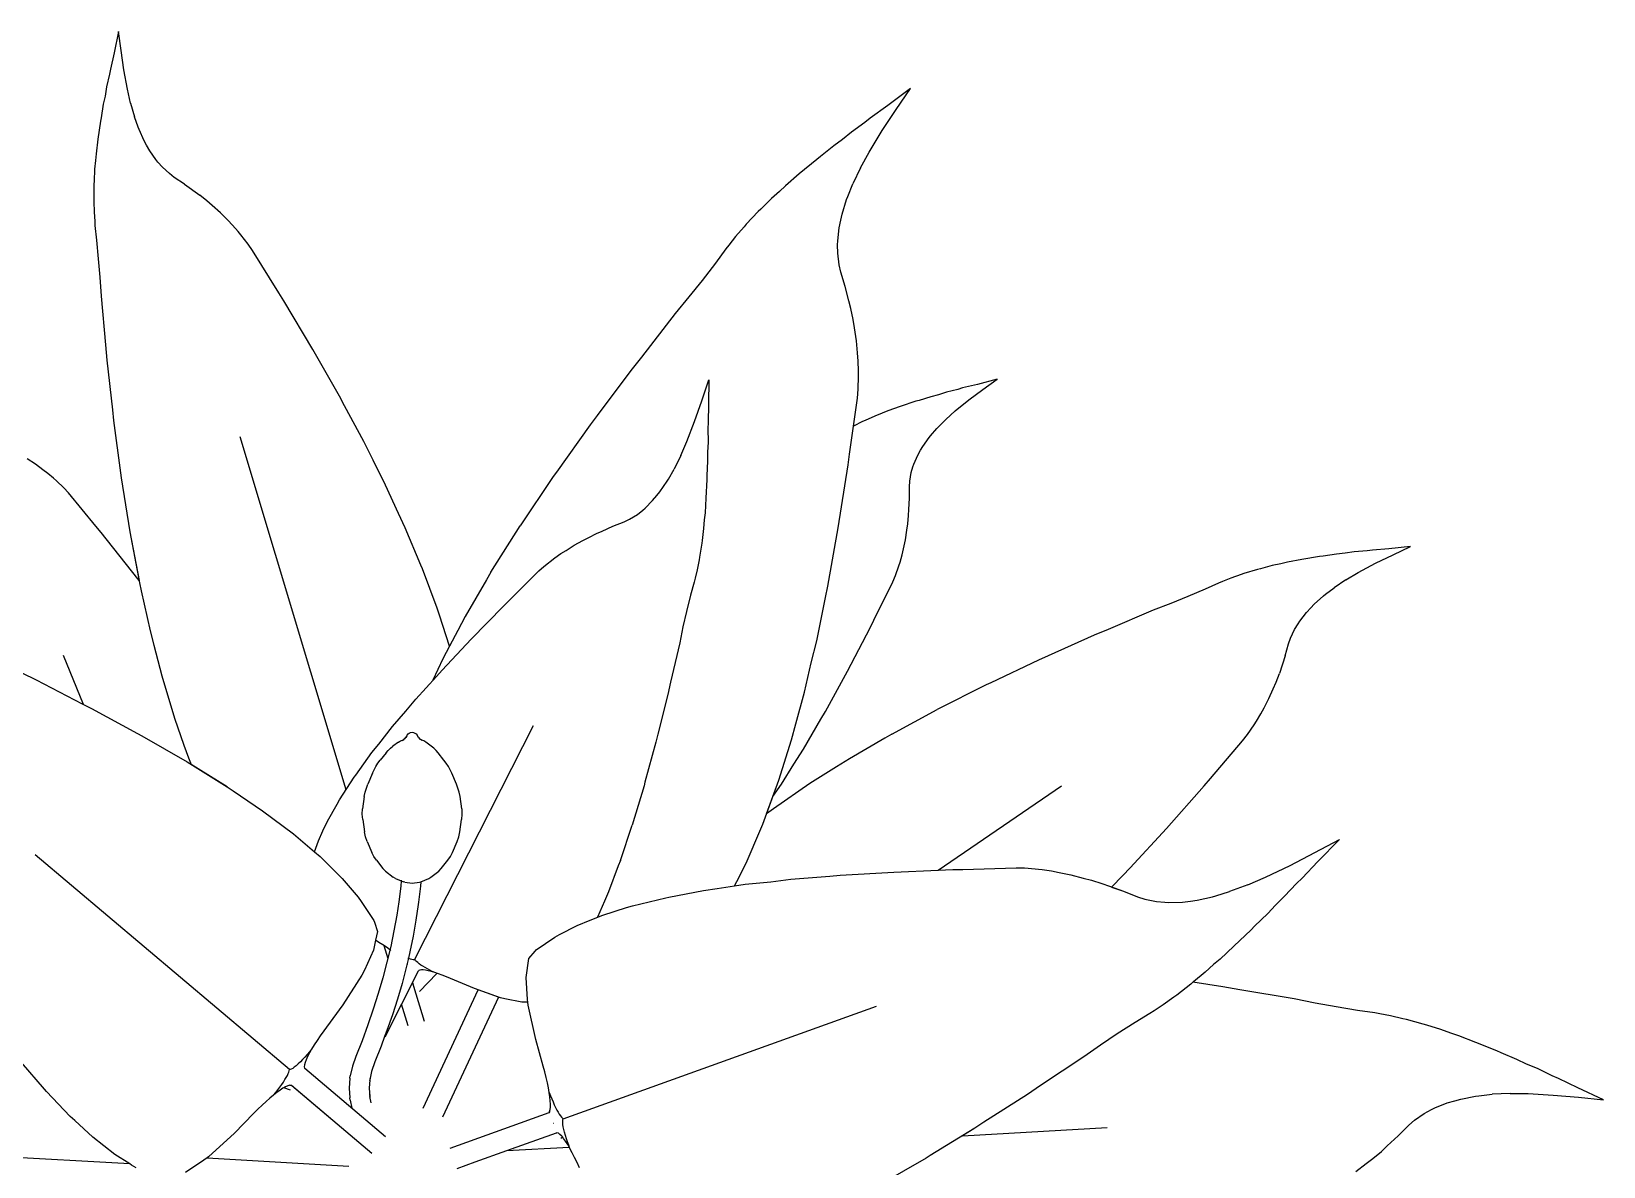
# Model space of a CAD drawing. Header units: metres. Extents: x 244.4 to 340.3, y -4.1 to 64.3.
# Drawn here: x 251.653 to 252.18, y 54.839 to 55.22 of the extents above; entities that cross this region are included whole.
import ezdxf

# ---------------------------------------------------------------- set-up
doc = ezdxf.new("R2010")
doc.units = ezdxf.units.M
doc.layers.add('Edges', color=7, linetype='Continuous')

msp = doc.modelspace()

# ---------------------------------------------------------------- linework, layer by layer
at = {"layer": 'Edges'}
for p, q in [((251.68188, 55.21962), (251.68034, 55.21248)), ((251.6827, 55.21319), (251.68188, 55.21962)), ((251.68034, 55.21248), (251.67909, 55.20702)), ((251.68363, 55.20669), (251.6827, 55.21319)), ((251.67909, 55.20702), (251.67879, 55.20524)), ((251.68481, 55.20021), (251.68363, 55.20669)), ((251.67783, 55.20103), (251.67733, 55.19796)), ((251.67879, 55.20524), (251.67783, 55.20103)), ((251.67733, 55.19796), (251.67672, 55.19518)), ((251.68587, 55.19558), (251.68481, 55.20021)), ((251.68587, 55.19558), (251.68721, 55.19095)), ((251.94753, 55.20047), (251.93993, 55.19477)), ((251.94277, 55.19345), (251.94753, 55.20047)), ((251.67601, 55.19069), (251.67576, 55.18947)), ((251.67672, 55.19518), (251.67601, 55.19069)), ((251.68844, 55.18753), (251.68721, 55.19095)), ((251.93408, 55.19055), (251.93229, 55.18908)), ((251.93993, 55.19477), (251.93408, 55.19055)), ((251.9381, 55.18636), (251.94277, 55.19345)), ((251.67576, 55.18947), (251.67491, 55.18347)), ((251.68874, 55.18671), (251.68844, 55.18753)), ((251.69044, 55.18295), (251.68874, 55.18671)), ((251.9278, 55.18586), (251.92472, 55.18336)), ((251.93229, 55.18908), (251.9278, 55.18586)), ((251.93372, 55.17917), (251.9381, 55.18636)), ((251.67491, 55.18347), (251.6743, 55.17861)), ((251.69124, 55.18149), (251.69044, 55.18295)), ((251.69232, 55.1796), (251.69124, 55.18149)), ((251.69437, 55.17661), (251.69232, 55.1796)), ((251.9218, 55.18125), (251.91734, 55.17762)), ((251.92472, 55.18336), (251.9218, 55.18125)), ((251.67414, 55.17636), (251.67383, 55.17343)), ((251.6743, 55.17861), (251.67414, 55.17636)), ((251.69505, 55.17579), (251.69437, 55.17661)), ((251.69656, 55.17407), (251.69505, 55.17579)), ((251.91608, 55.17669), (251.91026, 55.17182)), ((251.91734, 55.17762), (251.91608, 55.17669)), ((251.93082, 55.17391), (251.93372, 55.17917)), ((251.67365, 55.16937), (251.67357, 55.16838)), ((251.67383, 55.17343), (251.67365, 55.16937)), ((251.6989, 55.17191), (251.69656, 55.17407)), ((251.70055, 55.17066), (251.6989, 55.17191)), ((251.704, 55.16841), (251.70055, 55.17066)), ((251.91026, 55.17182), (251.90564, 55.16787)), ((251.93082, 55.17391), (251.92821, 55.16846)), ((251.67357, 55.16838), (251.6735, 55.16356)), ((251.704, 55.16841), (251.7091, 55.1647)), ((251.71151, 55.16278), (251.7091, 55.1647)), ((251.90362, 55.16594), (251.90091, 55.16353)), ((251.90564, 55.16787), (251.90362, 55.16594)), ((251.92613, 55.16323), (251.92652, 55.16424)), ((251.92652, 55.16424), (251.92821, 55.16846)), ((251.6735, 55.16356), (251.67354, 55.16256)), ((251.67354, 55.16256), (251.67361, 55.15896)), ((251.67361, 55.15896), (251.67385, 55.15596)), ((251.71329, 55.16121), (251.71151, 55.16278)), ((251.71602, 55.15879), (251.71329, 55.16121)), ((251.71847, 55.15632), (251.71602, 55.15879)), ((251.8965, 55.15919), (251.89248, 55.15495)), ((251.89738, 55.16002), (251.8965, 55.15919)), ((251.90091, 55.16353), (251.89738, 55.16002)), ((251.92462, 55.15836), (251.92613, 55.16323)), ((251.67385, 55.15596), (251.67394, 55.15452)), ((251.67394, 55.15452), (251.67448, 55.14957)), ((251.7201, 55.15465), (251.71847, 55.15632)), ((251.72196, 55.15255), (251.7201, 55.15465)), ((251.8917, 55.15403), (251.88885, 55.1508)), ((251.89248, 55.15495), (251.8917, 55.15403)), ((251.92313, 55.14933), (251.92363, 55.15374)), ((251.92363, 55.15374), (251.92417, 55.15635)), ((251.92417, 55.15635), (251.92462, 55.15836)), ((251.67448, 55.14957), (251.67506, 55.1433)), ((251.7229, 55.15137), (251.72196, 55.15255)), ((251.72529, 55.14831), (251.7229, 55.15137)), ((251.72678, 55.14612), (251.72529, 55.14831)), ((251.88664, 55.14796), (251.88557, 55.14664)), ((251.88885, 55.1508), (251.88664, 55.14796)), ((251.9231, 55.14803), (251.92313, 55.14933)), ((251.92314, 55.14524), (251.9231, 55.14803)), ((251.67506, 55.1433), (251.67555, 55.13716)), ((251.73557, 55.13195), (251.72678, 55.14612)), ((251.88557, 55.14664), (251.88208, 55.14191)), ((251.9236, 55.14137), (251.92314, 55.14524)), ((251.88208, 55.14191), (251.87763, 55.13609)), ((251.92417, 55.13889), (251.9236, 55.14137)), ((251.92564, 55.13406), (251.92417, 55.13889)), ((251.67555, 55.13716), (251.67597, 55.13077)), ((251.87763, 55.13609), (251.87323, 55.13056)), ((251.92685, 55.12921), (251.92564, 55.13406)), ((251.67597, 55.13077), (251.6775, 55.11453)), ((251.73732, 55.12921), (251.73557, 55.13195)), ((251.74707, 55.11287), (251.73732, 55.12921)), ((251.87323, 55.13056), (251.86861, 55.12496)), ((251.92752, 55.12662), (251.92685, 55.12921)), ((251.86861, 55.12496), (251.85731, 55.11035)), ((251.92828, 55.12298), (251.92752, 55.12662)), ((251.92872, 55.12017), (251.92828, 55.12298)), ((251.92941, 55.11586), (251.92872, 55.12017)), ((251.6775, 55.11453), (251.67792, 55.10936)), ((251.75598, 55.09722), (251.74707, 55.11287)), ((251.9298, 55.11177), (251.92941, 55.11586)), ((251.93004, 55.10905), (251.9298, 55.11177)), ((251.67792, 55.10936), (251.67981, 55.09263)), ((251.85369, 55.10582), (251.84246, 55.09074)), ((251.85731, 55.11035), (251.85369, 55.10582)), ((251.93016, 55.10578), (251.93004, 55.10905)), ((251.93014, 55.10402), (251.93016, 55.10578)), ((251.87754, 55.0957), (251.87992, 55.10274)), ((251.87992, 55.10274), (251.87974, 55.09458)), ((251.93004, 55.09957), (251.93014, 55.10402)), ((251.97008, 55.10123), (251.96506, 55.10001)), ((251.97662, 55.10294), (251.97008, 55.10123)), ((251.97186, 55.09952), (251.97662, 55.10294)), ((251.75764, 55.09406), (251.75598, 55.09722)), ((251.87511, 55.08875), (251.87754, 55.0957)), ((251.92843, 55.08724), (251.92975, 55.09657)), ((251.92975, 55.09657), (251.93004, 55.09957)), ((251.94933, 55.09553), (251.94412, 55.09377)), ((251.95043, 55.09582), (251.94933, 55.09553)), ((251.95438, 55.09708), (251.95043, 55.09582)), ((251.95691, 55.09772), (251.95438, 55.09708)), ((251.95962, 55.09857), (251.95691, 55.09772)), ((251.96348, 55.09951), (251.95962, 55.09857)), ((251.96254, 55.0923), (251.96712, 55.09601)), ((251.96506, 55.10001), (251.96348, 55.09951)), ((251.96712, 55.09601), (251.97186, 55.09952)), ((251.67981, 55.09263), (251.68018, 55.08908)), ((251.7641, 55.08206), (251.75764, 55.09406)), ((251.84246, 55.09074), (251.84006, 55.08762)), ((251.87974, 55.09458), (251.87973, 55.08845)), ((251.93561, 55.09058), (251.93231, 55.08908)), ((251.93808, 55.09152), (251.93561, 55.09058)), ((251.93995, 55.0923), (251.93808, 55.09152)), ((251.94412, 55.09377), (251.93995, 55.0923)), ((251.95939, 55.08948), (251.96254, 55.0923)), ((251.68018, 55.08908), (251.68254, 55.07153)), ((251.84006, 55.08762), (251.82877, 55.07176)), ((251.87251, 55.08201), (251.87511, 55.08875)), ((251.87973, 55.08845), (251.87961, 55.08647)), ((251.87961, 55.08647), (251.87964, 55.08182)), ((251.92709, 55.07781), (251.92843, 55.08724)), ((251.93149, 55.08875), (251.92843, 55.08724)), ((251.93231, 55.08908), (251.93149, 55.08875)), ((251.9543, 55.08398), (251.95639, 55.08644)), ((251.95939, 55.08948), (251.95639, 55.08644)), ((251.75818, 54.96523), (251.72268, 55.08357)), ((251.76722, 55.07574), (251.7641, 55.08206)), ((251.87049, 55.07733), (251.87251, 55.08201)), ((251.87964, 55.08182), (251.87947, 55.07847)), ((251.95095, 55.07914), (251.9517, 55.08041)), ((251.9517, 55.08041), (251.95381, 55.08339)), ((251.95381, 55.08339), (251.9543, 55.08398)), ((251.65394, 55.07442), (251.65115, 55.07619)), ((251.65644, 55.07259), (251.65394, 55.07442)), ((251.77144, 55.06738), (251.76722, 55.07574)), ((251.87049, 55.07733), (251.86823, 55.07278)), ((251.8795, 55.07547), (251.87927, 55.07066)), ((251.87947, 55.07847), (251.8795, 55.07547)), ((251.92333, 55.0531), (251.92665, 55.07418)), ((251.92665, 55.07418), (251.92709, 55.07781)), ((251.9484, 55.07359), (251.9487, 55.0745)), ((251.9487, 55.0745), (251.95001, 55.07745)), ((251.95001, 55.07745), (251.95095, 55.07914)), ((251.65811, 55.07134), (251.65644, 55.07259)), ((251.66002, 55.06975), (251.65811, 55.07134)), ((251.661, 55.06885), (251.66002, 55.06975)), ((251.66346, 55.06651), (251.661, 55.06885)), ((251.68254, 55.07153), (251.68275, 55.06987)), ((251.68275, 55.06987), (251.68565, 55.05171)), ((251.8277, 55.0703), (251.81659, 55.05381)), ((251.82877, 55.07176), (251.8277, 55.0703)), ((251.86588, 55.0687), (251.86633, 55.06947)), ((251.86633, 55.06947), (251.86823, 55.07278)), ((251.87928, 55.06936), (251.87893, 55.06308)), ((251.87927, 55.07066), (251.87928, 55.06936)), ((251.94733, 55.06877), (251.94783, 55.07162)), ((251.94783, 55.07162), (251.9484, 55.07359)), ((251.66501, 55.0648), (251.66346, 55.06651)), ((251.67419, 55.05367), (251.66501, 55.0648)), ((251.77578, 55.0579), (251.77144, 55.06738)), ((251.86105, 55.06223), (251.86245, 55.06389)), ((251.86245, 55.06389), (251.86351, 55.06522)), ((251.86351, 55.06522), (251.86588, 55.0687)), ((251.9472, 55.06686), (251.94733, 55.06877)), ((251.94721, 55.06304), (251.9472, 55.06686)), ((251.85593, 55.05761), (251.8577, 55.05898)), ((251.8577, 55.05898), (251.85851, 55.05966)), ((251.85851, 55.05966), (251.86105, 55.06223)), ((251.87893, 55.06308), (251.87863, 55.0581)), ((251.94694, 55.05725), (251.94703, 55.05928)), ((251.94703, 55.05928), (251.94721, 55.06304)), ((251.67602, 55.05153), (251.67419, 55.05367)), ((251.77801, 55.05314), (251.77578, 55.0579)), ((251.78328, 55.04056), (251.77801, 55.05314)), ((251.80675, 55.0382), (251.81659, 55.05381)), ((251.84414, 55.05201), (251.84774, 55.05363)), ((251.84774, 55.05363), (251.85146, 55.05508)), ((251.85146, 55.05508), (251.85329, 55.05596)), ((251.85329, 55.05596), (251.85593, 55.05761)), ((251.87837, 55.05582), (251.87815, 55.05288)), ((251.87863, 55.0581), (251.87837, 55.05582)), ((251.91985, 55.03352), (251.92333, 55.0531)), ((251.94637, 55.05232), (251.94668, 55.05445)), ((251.94668, 55.05445), (251.94694, 55.05725)), ((251.68621, 55.0387), (251.67602, 55.05153)), ((251.68565, 55.05171), (251.68886, 55.03465)), ((251.68565, 55.05171), (251.68872, 55.0354)), ((251.83468, 55.04722), (251.83765, 55.04882)), ((251.83765, 55.04882), (251.8396, 55.04989)), ((251.8396, 55.04989), (251.84222, 55.05118)), ((251.84222, 55.05118), (251.84414, 55.05201)), ((251.87753, 55.04791), (251.87681, 55.04327)), ((251.87762, 55.04887), (251.87753, 55.04791)), ((251.87815, 55.05288), (251.87762, 55.04887)), ((251.94524, 55.04601), (251.94589, 55.04905)), ((251.94589, 55.04905), (251.94637, 55.05232)), ((251.82452, 55.04016), (251.82818, 55.04302)), ((251.82818, 55.04302), (251.83022, 55.04444)), ((251.83022, 55.04444), (251.83199, 55.04554)), ((251.83199, 55.04554), (251.83468, 55.04722)), ((251.87681, 55.04327), (251.87661, 55.04232)), ((251.94411, 55.04159), (251.94479, 55.04399)), ((251.94479, 55.04399), (251.94524, 55.04601)), ((252.07882, 55.04245), (252.074, 55.04156)), ((252.08478, 55.04346), (252.07882, 55.04245)), ((252.08603, 55.0436), (252.08478, 55.04346)), ((252.09052, 55.04429), (252.08603, 55.0436)), ((252.09336, 55.04455), (252.09052, 55.04429)), ((252.09643, 55.045), (252.09336, 55.04455)), ((252.10073, 55.04537), (252.09643, 55.045)), ((252.10252, 55.04563), (252.10073, 55.04537)), ((252.1081, 55.0461), (252.10252, 55.04563)), ((252.10359, 55.0412), (252.10949, 55.04406)), ((252.11537, 55.0468), (252.1081, 55.0461)), ((252.10949, 55.04406), (252.11537, 55.0468)), ((251.68872, 55.0354), (251.68621, 55.0387)), ((251.7838, 55.03934), (251.78328, 55.04056)), ((251.78878, 55.0261), (251.7838, 55.03934)), ((251.80675, 55.0382), (251.80532, 55.0357)), ((251.81293, 55.02869), (251.82286, 55.03865)), ((251.82286, 55.03865), (251.82452, 55.04016)), ((251.87599, 55.03896), (251.87529, 55.0362)), ((251.87661, 55.04232), (251.87599, 55.03896)), ((251.94256, 55.03712), (251.94369, 55.04033)), ((251.94369, 55.04033), (251.94411, 55.04159)), ((252.05848, 55.0374), (252.05507, 55.03623)), ((252.05942, 55.03774), (252.05848, 55.0374)), ((252.06403, 55.03913), (252.05942, 55.03774)), ((252.065, 55.03937), (252.06403, 55.03913)), ((252.06892, 55.04042), (252.065, 55.03937)), ((252.07181, 55.04102), (252.06892, 55.04042)), ((252.074, 55.04156), (252.07181, 55.04102)), ((252.09368, 55.03569), (252.09777, 55.03811)), ((252.09777, 55.03811), (252.10359, 55.0412)), ((251.68886, 55.03465), (251.68945, 55.032)), ((251.68945, 55.032), (251.69242, 55.01856)), ((251.80532, 55.0357), (251.79812, 55.02332)), ((251.875, 55.0349), (251.87379, 55.03049)), ((251.87529, 55.0362), (251.875, 55.0349)), ((251.91901, 55.02968), (251.91985, 55.03352)), ((251.93522, 55.02209), (251.94163, 55.03502)), ((251.94163, 55.03502), (251.94256, 55.03712)), ((252.04639, 55.03256), (252.04059, 55.03009)), ((252.05094, 55.03457), (252.04639, 55.03256)), ((252.05229, 55.03509), (252.05094, 55.03457)), ((252.05507, 55.03623), (252.05229, 55.03509)), ((252.0868, 55.03079), (252.08968, 55.03301)), ((252.09368, 55.03569), (252.08968, 55.03301)), ((251.80014, 55.01571), (251.811, 55.02685)), ((251.811, 55.02685), (251.81293, 55.02869)), ((251.87379, 55.03049), (251.87241, 55.02503)), ((251.91609, 55.01516), (251.91901, 55.02968)), ((252.03489, 55.02776), (252.02894, 55.02542)), ((252.04059, 55.03009), (252.03489, 55.02776)), ((252.08189, 55.02629), (252.08304, 55.0275)), ((252.08304, 55.0275), (252.08611, 55.03026)), ((252.08611, 55.03026), (252.0868, 55.03079)), ((251.78955, 55.02374), (251.78878, 55.0261)), ((251.79293, 55.01344), (251.78955, 55.02374)), ((251.79812, 55.02332), (251.79569, 55.01868)), ((251.87241, 55.02503), (251.87123, 55.01983)), ((251.93402, 55.01955), (251.93522, 55.02209)), ((252.02894, 55.02542), (252.01393, 55.01903)), ((252.07762, 55.02093), (252.07819, 55.02182)), ((252.07819, 55.02182), (252.08042, 55.02469)), ((252.08042, 55.02469), (252.08189, 55.02629)), ((251.69242, 55.01856), (251.69369, 55.01368)), ((251.79569, 55.01868), (251.79293, 55.01344)), ((251.87123, 55.01983), (251.87016, 55.01456)), ((251.92646, 55.005), (251.93402, 55.01955)), ((252.00913, 55.01705), (251.99377, 55.01016)), ((252.01393, 55.01903), (252.00913, 55.01705)), ((252.07441, 55.01413), (252.07509, 55.01608)), ((252.07509, 55.01608), (252.07645, 55.01897)), ((252.07645, 55.01897), (252.07762, 55.02093)), ((251.69369, 55.01368), (251.69635, 55.00342)), ((251.79038, 55.00539), (251.80014, 55.01571)), ((251.79293, 55.01344), (251.79067, 55.00913)), ((251.87016, 55.01456), (251.867, 55.00126)), ((251.91427, 55.00775), (251.91609, 55.01516)), ((252.07331, 55.01015), (252.07441, 55.01413)), ((251.67006, 54.99384), (251.66342, 55.01025)), ((251.79067, 55.00913), (251.78733, 55.00194)), ((251.91203, 54.99801), (251.91427, 55.00775)), ((251.99049, 55.00873), (251.97449, 55.00114)), ((251.99377, 55.01016), (251.99049, 55.00873)), ((252.07331, 55.01015), (252.07133, 55.00417)), ((251.64936, 55.00439), (251.6542, 55.00209)), ((251.6542, 55.00209), (251.66959, 54.99407)), ((251.69635, 55.00342), (251.70064, 54.9892)), ((251.78159, 54.99563), (251.78855, 55.00327)), ((251.78855, 55.00327), (251.79038, 55.00539)), ((251.867, 55.00126), (251.86612, 54.99713)), ((251.91906, 54.99149), (251.92646, 55.005)), ((251.97298, 55.00044), (251.95656, 54.99216)), ((251.97449, 55.00114), (251.97298, 55.00044)), ((252.06928, 54.99912), (252.07023, 55.00129)), ((252.07023, 55.00129), (252.07133, 55.00417)), ((251.77821, 54.99154), (251.78159, 54.99563)), ((251.86612, 54.99713), (251.86276, 54.98389)), ((251.90906, 54.98733), (251.91203, 54.99801)), ((252.0662, 54.9927), (252.0678, 54.99578)), ((252.0678, 54.99578), (252.06928, 54.99912)), ((251.66959, 54.99407), (251.67006, 54.99384)), ((251.67006, 54.99384), (251.67278, 54.99249)), ((251.67278, 54.99249), (251.68822, 54.98406)), ((251.77376, 54.98641), (251.77821, 54.99154)), ((251.91749, 54.98888), (251.91906, 54.99149)), ((251.94128, 54.98392), (251.95656, 54.99216)), ((252.06366, 54.98823), (252.0651, 54.99064)), ((252.0651, 54.99064), (252.0662, 54.9927)), ((251.70064, 54.9892), (251.70378, 54.98022)), ((251.76915, 54.98049), (251.77376, 54.98641)), ((251.77939, 54.98424), (251.77985, 54.98443)), ((251.77985, 54.98443), (251.78034, 54.98449)), ((251.78034, 54.98449), (251.78084, 54.98443)), ((251.78084, 54.98443), (251.7813, 54.98424)), ((251.78131, 54.90833), (251.8211, 54.98676)), ((251.90765, 54.98202), (251.90906, 54.98733)), ((251.91167, 54.97887), (251.91749, 54.98888)), ((252.06064, 54.98376), (252.06283, 54.98697)), ((252.06283, 54.98697), (252.06366, 54.98823)), ((251.68822, 54.98406), (251.68964, 54.98332)), ((251.68964, 54.98332), (251.70483, 54.97455)), ((251.70378, 54.98022), (251.70531, 54.9759)), ((251.76687, 54.97769), (251.76915, 54.98049)), ((251.77232, 54.97844), (251.77307, 54.97916)), ((251.77307, 54.97916), (251.7739, 54.97981)), ((251.77579, 54.98122), (251.7739, 54.97981)), ((251.77579, 54.98122), (251.77641, 54.98161)), ((251.77641, 54.98161), (251.77709, 54.98191)), ((251.77703, 54.98169), (251.77754, 54.98212)), ((251.77709, 54.98191), (251.77754, 54.98212)), ((251.77754, 54.98212), (251.77756, 54.98213)), ((251.77756, 54.98213), (251.7776, 54.98217)), ((251.7776, 54.98217), (251.77812, 54.98271)), ((251.77773, 54.98222), (251.7776, 54.98217)), ((251.77773, 54.98222), (251.77762, 54.98208)), ((251.77777, 54.98227), (251.77773, 54.98222)), ((251.77812, 54.98271), (251.77777, 54.98227)), ((251.778, 54.98242), (251.77777, 54.98227)), ((251.77812, 54.98271), (251.77819, 54.9828)), ((251.77819, 54.9828), (251.77869, 54.98356)), ((251.77858, 54.9833), (251.77819, 54.9828)), ((251.77869, 54.98356), (251.779, 54.98395)), ((251.779, 54.98395), (251.77939, 54.98424)), ((251.7813, 54.98424), (251.78169, 54.98395)), ((251.78169, 54.98395), (251.782, 54.98356)), ((251.7825, 54.9828), (251.782, 54.98356)), ((251.78257, 54.98271), (251.7825, 54.9828)), ((251.78309, 54.98217), (251.78257, 54.98271)), ((251.78292, 54.98227), (251.78257, 54.98271)), ((251.78292, 54.98227), (251.78269, 54.98242)), ((251.78296, 54.98222), (251.78292, 54.98227)), ((251.78307, 54.98208), (251.78296, 54.98222)), ((251.78309, 54.98217), (251.78296, 54.98222)), ((251.78313, 54.98213), (251.78309, 54.98217)), ((251.78315, 54.98212), (251.78313, 54.98213)), ((251.7836, 54.98191), (251.78315, 54.98212)), ((251.78366, 54.98169), (251.78315, 54.98212)), ((251.78428, 54.98161), (251.7836, 54.98191)), ((251.7849, 54.98122), (251.78428, 54.98161)), ((251.78679, 54.97981), (251.7849, 54.98122)), ((251.78761, 54.97916), (251.78679, 54.97981)), ((251.78837, 54.97844), (251.78761, 54.97916)), ((251.86213, 54.98116), (251.85847, 54.9678)), ((251.86276, 54.98389), (251.86213, 54.98116)), ((251.90335, 54.96848), (251.90765, 54.98202)), ((251.93893, 54.98254), (251.92704, 54.97563)), ((251.94128, 54.98392), (251.93893, 54.98254)), ((252.04818, 54.969), (252.059, 54.98168)), ((252.059, 54.98168), (252.06064, 54.98376)), ((251.70483, 54.97455), (251.71829, 54.96621)), ((251.70531, 54.9759), (251.70619, 54.9737)), ((251.76143, 54.97013), (251.76687, 54.97769)), ((251.76819, 54.97305), (251.76889, 54.97413)), ((251.76889, 54.97413), (251.76966, 54.97516)), ((251.77162, 54.97765), (251.76966, 54.97516)), ((251.77162, 54.97765), (251.77232, 54.97844)), ((251.78907, 54.97765), (251.78837, 54.97844)), ((251.79103, 54.97516), (251.78907, 54.97765)), ((251.7918, 54.97413), (251.79103, 54.97516)), ((251.7925, 54.97305), (251.7918, 54.97413)), ((251.90427, 54.96712), (251.90845, 54.97384)), ((251.90845, 54.97384), (251.91167, 54.97887)), ((251.92704, 54.97563), (251.92278, 54.97293)), ((251.71829, 54.96621), (251.70619, 54.9737)), ((251.75597, 54.96182), (251.76092, 54.96944)), ((251.76092, 54.96944), (251.76143, 54.97013)), ((251.76704, 54.97074), (251.76551, 54.96713)), ((251.76704, 54.97074), (251.76758, 54.97192)), ((251.76758, 54.97192), (251.76819, 54.97305)), ((251.79311, 54.97192), (251.7925, 54.97305)), ((251.79365, 54.97074), (251.79311, 54.97192)), ((251.79518, 54.96713), (251.79365, 54.97074)), ((251.92278, 54.97293), (251.91381, 54.96729)), ((252.0461, 54.96649), (252.04818, 54.969)), ((251.71829, 54.96621), (251.72033, 54.96481)), ((251.72033, 54.96481), (251.73019, 54.95816)), ((251.76426, 54.96301), (251.76458, 54.96441)), ((251.76458, 54.96441), (251.765, 54.96578)), ((251.765, 54.96578), (251.76551, 54.96713)), ((251.79569, 54.96578), (251.79518, 54.96713)), ((251.79611, 54.96441), (251.79569, 54.96578)), ((251.79643, 54.96301), (251.79611, 54.96441)), ((251.85816, 54.96658), (251.85419, 54.95335)), ((251.85847, 54.9678), (251.85816, 54.96658)), ((251.89799, 54.95365), (251.90295, 54.96718)), ((251.9014, 54.96296), (251.90295, 54.96718)), ((251.9014, 54.96296), (251.90427, 54.96712)), ((251.91381, 54.96729), (251.90157, 54.95887)), ((251.90295, 54.96718), (251.90335, 54.96848)), ((251.9568, 54.93824), (251.99817, 54.96657)), ((252.03349, 54.95223), (252.0461, 54.96649)), ((251.73019, 54.95816), (251.73366, 54.95554)), ((251.75198, 54.95473), (251.75519, 54.96043)), ((251.75519, 54.96043), (251.75597, 54.96182)), ((251.76361, 54.95704), (251.76369, 54.9588)), ((251.76426, 54.96301), (251.76369, 54.9588)), ((251.797, 54.9588), (251.79643, 54.96301)), ((251.797, 54.9588), (251.79708, 54.95704)), ((251.89927, 54.95714), (251.9014, 54.96296)), ((251.90157, 54.95887), (251.89927, 54.95714)), ((251.73366, 54.95554), (251.74058, 54.95038)), ((251.75044, 54.95141), (251.75198, 54.95473)), ((251.76376, 54.95528), (251.76361, 54.95704)), ((251.76376, 54.95528), (251.76432, 54.9511)), ((251.79637, 54.9511), (251.79693, 54.95528)), ((251.79708, 54.95704), (251.79693, 54.95528)), ((251.85024, 54.94152), (251.85419, 54.95335)), ((251.89699, 54.95132), (251.89799, 54.95365)), ((251.74058, 54.95038), (251.74761, 54.94439)), ((251.74761, 54.94439), (251.7489, 54.94805)), ((251.7489, 54.94805), (251.75044, 54.95141)), ((251.76467, 54.94943), (251.76432, 54.9511)), ((251.76523, 54.94783), (251.76467, 54.94943)), ((251.76523, 54.94783), (251.76679, 54.94415)), ((251.79389, 54.94415), (251.79546, 54.94783)), ((251.79546, 54.94783), (251.79602, 54.94943)), ((251.79602, 54.94943), (251.79637, 54.9511)), ((251.89273, 54.94133), (251.89699, 54.95132)), ((252.02129, 54.93899), (252.03349, 54.95223)), ((252.0832, 54.94413), (252.09155, 54.94857)), ((252.09155, 54.94857), (252.08426, 54.94119)), ((251.73918, 54.87132), (251.65387, 54.94341)), ((251.74761, 54.94439), (251.74947, 54.94281)), ((251.74947, 54.94281), (251.75464, 54.93773)), ((251.76748, 54.94279), (251.76679, 54.94415)), ((251.76836, 54.94155), (251.76748, 54.94279)), ((251.79233, 54.94155), (251.79321, 54.94279)), ((251.79321, 54.94279), (251.79389, 54.94415)), ((252.07491, 54.93983), (252.0832, 54.94413)), ((251.75464, 54.93773), (251.75691, 54.93545)), ((251.76836, 54.94155), (251.77056, 54.93875)), ((251.77142, 54.93787), (251.77056, 54.93875)), ((251.77142, 54.93787), (251.77404, 54.93592)), ((251.78665, 54.93592), (251.78926, 54.93787)), ((251.78926, 54.93787), (251.79013, 54.93875)), ((251.79013, 54.93875), (251.79233, 54.94155)), ((251.84953, 54.93971), (251.84623, 54.93095)), ((251.85024, 54.94152), (251.84953, 54.93971)), ((251.89002, 54.9359), (251.89273, 54.94133)), ((251.92399, 54.93657), (251.942, 54.93761)), ((251.942, 54.93761), (251.9568, 54.93824)), ((251.9568, 54.93824), (251.96174, 54.93845)), ((251.96174, 54.93845), (251.96513, 54.93847)), ((251.96513, 54.93847), (251.98298, 54.93903)), ((251.98298, 54.93903), (251.98583, 54.93898)), ((251.98583, 54.93898), (251.99171, 54.93843)), ((251.99171, 54.93843), (251.99483, 54.93797)), ((251.99483, 54.93797), (251.99742, 54.93744)), ((251.99742, 54.93744), (252.00137, 54.93666)), ((252.01879, 54.93645), (252.02129, 54.93899)), ((252.06663, 54.93586), (252.07491, 54.93983)), ((252.08426, 54.94119), (252.07892, 54.93553)), ((251.75691, 54.93545), (251.7622, 54.92919)), ((251.77476, 54.93542), (251.77404, 54.93592)), ((251.77476, 54.93542), (251.77667, 54.93465)), ((251.77651, 54.93292), (251.77586, 54.92763)), ((251.77667, 54.93465), (251.77651, 54.93292)), ((251.77669, 54.93485), (251.77667, 54.93465)), ((251.77667, 54.93465), (251.77745, 54.93433)), ((251.77788, 54.93419), (251.77745, 54.93433)), ((251.77788, 54.93419), (251.78034, 54.93387)), ((251.78034, 54.93387), (251.78281, 54.93419)), ((251.78318, 54.93286), (251.78253, 54.92756)), ((251.78281, 54.93419), (251.78324, 54.93433)), ((251.78332, 54.93436), (251.78318, 54.93286)), ((251.78324, 54.93433), (251.78332, 54.93436)), ((251.78332, 54.93436), (251.78593, 54.93542)), ((251.78593, 54.93542), (251.78665, 54.93592)), ((251.87814, 54.93145), (251.88268, 54.93205)), ((251.88268, 54.93205), (251.88854, 54.93296)), ((251.88854, 54.93296), (251.89002, 54.9359)), ((251.88854, 54.93296), (251.8921, 54.93351)), ((251.8921, 54.93351), (251.90068, 54.93438)), ((251.90068, 54.93438), (251.90737, 54.93521)), ((251.90737, 54.93521), (251.92045, 54.93622)), ((251.92045, 54.93622), (251.92399, 54.93657)), ((252.00137, 54.93666), (252.00551, 54.93555)), ((252.00551, 54.93555), (252.00825, 54.93484)), ((252.00825, 54.93484), (252.01178, 54.93375)), ((252.01178, 54.93375), (252.01428, 54.93284)), ((252.01428, 54.93284), (252.01902, 54.9312)), ((252.01505, 54.93258), (252.01879, 54.93645)), ((252.01505, 54.93258), (252.01902, 54.9312)), ((252.0607, 54.9333), (252.05464, 54.93105)), ((252.0607, 54.9333), (252.06663, 54.93586)), ((252.07708, 54.9338), (252.07307, 54.92948)), ((252.07892, 54.93553), (252.07708, 54.9338)), ((251.7622, 54.92919), (251.76328, 54.92772)), ((251.76328, 54.92772), (251.76745, 54.92131)), ((251.77586, 54.92763), (251.77518, 54.92319)), ((251.78241, 54.92672), (251.78162, 54.92142)), ((251.78253, 54.92756), (251.78241, 54.92672)), ((251.84484, 54.92781), (251.84251, 54.92245)), ((251.84623, 54.93095), (251.84484, 54.92781)), ((251.85424, 54.92628), (251.86545, 54.92901)), ((251.86545, 54.92901), (251.86652, 54.9292)), ((251.86652, 54.9292), (251.87814, 54.93145)), ((252.01902, 54.9312), (252.02372, 54.92931)), ((252.02372, 54.92931), (252.02618, 54.92853)), ((252.02618, 54.92853), (252.03006, 54.92775)), ((252.03006, 54.92775), (252.03289, 54.92748)), ((252.03289, 54.92748), (252.03423, 54.9274)), ((252.03423, 54.9274), (252.03882, 54.92756)), ((252.03882, 54.92756), (252.04156, 54.92788)), ((252.04156, 54.92788), (252.0437, 54.92819)), ((252.0437, 54.92819), (252.04892, 54.92933)), ((252.04892, 54.92933), (252.05001, 54.92965)), ((252.05001, 54.92965), (252.05464, 54.93105)), ((252.06999, 54.92653), (252.0674, 54.92373)), ((252.07307, 54.92948), (252.06999, 54.92653)), ((251.76745, 54.92131), (251.76768, 54.9208)), ((251.77518, 54.92319), (251.77424, 54.91791)), ((251.78162, 54.92142), (251.78067, 54.91613)), ((251.83571, 54.9197), (251.84006, 54.92147)), ((251.84006, 54.92147), (251.84438, 54.92319)), ((251.84438, 54.92319), (251.85231, 54.92567)), ((251.85231, 54.92567), (251.85424, 54.92628)), ((252.0674, 54.92373), (252.063, 54.91948)), ((251.76768, 54.9208), (251.76875, 54.9177)), ((251.76875, 54.9177), (251.76811, 54.91471)), ((251.77424, 54.91791), (251.77315, 54.91264)), ((251.78067, 54.91613), (251.77958, 54.91084)), ((251.82822, 54.9158), (251.82979, 54.91666)), ((251.82979, 54.91666), (251.83571, 54.9197)), ((252.06187, 54.91828), (252.05608, 54.91277)), ((252.063, 54.91948), (252.06187, 54.91828)), ((251.76741, 54.91145), (251.76436, 54.90465)), ((251.76811, 54.91471), (251.76741, 54.91145)), ((251.76921, 54.91403), (251.76811, 54.91471)), ((251.77049, 54.91321), (251.76921, 54.91403)), ((251.7717, 54.9124), (251.77049, 54.91321)), ((251.77227, 54.90852), (251.77095, 54.9129)), ((251.7728, 54.91162), (251.7717, 54.9124)), ((251.77315, 54.91264), (251.77191, 54.90736)), ((251.7729, 54.91155), (251.7728, 54.91162)), ((251.77297, 54.9115), (251.7729, 54.91155)), ((251.77322, 54.91131), (251.77309, 54.91141)), ((251.77958, 54.91084), (251.7791, 54.90867)), ((251.8195, 54.90858), (251.82159, 54.91111)), ((251.82159, 54.91111), (251.82198, 54.91152)), ((251.82198, 54.91152), (251.82822, 54.9158)), ((252.05608, 54.91277), (252.05147, 54.90843)), ((251.77191, 54.90736), (251.77053, 54.90209)), ((251.77834, 54.90555), (251.77695, 54.90026)), ((251.7791, 54.90867), (251.77834, 54.90555)), ((251.77869, 54.90658), (251.77871, 54.90653)), ((251.77894, 54.90873), (251.7791, 54.90867)), ((251.7791, 54.90867), (251.77969, 54.90851)), ((251.77969, 54.90851), (251.78021, 54.90839)), ((251.78021, 54.90839), (251.78065, 54.90832)), ((251.78065, 54.90832), (251.78102, 54.9083)), ((251.78102, 54.9083), (251.78131, 54.90833)), ((251.78136, 54.90813), (251.78131, 54.90833)), ((251.78153, 54.90787), (251.78136, 54.90813)), ((251.78181, 54.90756), (251.78153, 54.90787)), ((251.78221, 54.90721), (251.78181, 54.90756)), ((251.78271, 54.90683), (251.78221, 54.90721)), ((251.78329, 54.90642), (251.78271, 54.90683)), ((251.78396, 54.90598), (251.78329, 54.90642)), ((251.78469, 54.90554), (251.78396, 54.90598)), ((251.78547, 54.9051), (251.78469, 54.90554)), ((251.81858, 54.90226), (251.8195, 54.90858)), ((252.04924, 54.90655), (252.04648, 54.90403)), ((252.05147, 54.90843), (252.04924, 54.90655)), ((251.7635, 54.903), (251.75714, 54.89308)), ((251.76436, 54.90465), (251.7635, 54.903)), ((251.77053, 54.90209), (251.769, 54.89682)), ((251.77127, 54.88237), (251.78249, 54.90446)), ((251.77695, 54.90026), (251.77542, 54.89498)), ((251.7805, 54.90054), (251.78086, 54.89934)), ((251.78249, 54.90446), (251.78258, 54.90454)), ((251.78295, 54.90471), (251.78258, 54.90454)), ((251.78867, 54.90363), (251.78278, 54.8975)), ((251.78345, 54.90477), (251.78295, 54.90471)), ((251.7841, 54.90475), (251.78345, 54.90477)), ((251.78488, 54.90465), (251.7841, 54.90475)), ((251.78578, 54.90447), (251.78488, 54.90465)), ((251.78628, 54.90467), (251.78547, 54.9051)), ((251.7868, 54.90421), (251.78578, 54.90447)), ((251.78711, 54.90426), (251.78628, 54.90467)), ((251.78793, 54.90388), (251.7868, 54.90421)), ((251.78793, 54.90388), (251.78711, 54.90426)), ((251.78915, 54.90347), (251.78793, 54.90388)), ((251.79046, 54.90299), (251.78915, 54.90347)), ((251.79184, 54.90246), (251.79046, 54.90299)), ((251.80123, 54.89851), (251.79184, 54.90246)), ((251.81907, 54.89482), (251.81858, 54.90226)), ((252.04233, 54.90063), (252.04158, 54.89997)), ((252.0425, 54.90078), (252.04233, 54.90063)), ((252.05234, 54.89914), (252.04233, 54.90063)), ((252.04648, 54.90403), (252.0425, 54.90078)), ((251.769, 54.89682), (251.76732, 54.89156)), ((251.77542, 54.89498), (251.77374, 54.8897)), ((251.78086, 54.89934), (251.78439, 54.88759)), ((251.78408, 54.85838), (251.80255, 54.89804)), ((251.80929, 54.89567), (251.7905, 54.85538)), ((251.80999, 54.89543), (251.80123, 54.89851)), ((251.80929, 54.89567), (251.80255, 54.89804)), ((251.8114, 54.89507), (251.80999, 54.89543)), ((251.81717, 54.89397), (251.8114, 54.89507)), ((251.81917, 54.89401), (251.81907, 54.89482)), ((252.03586, 54.8956), (252.03236, 54.89304)), ((252.03687, 54.89631), (252.03586, 54.8956)), ((252.04158, 54.89997), (252.03687, 54.89631)), ((252.05804, 54.89809), (252.05234, 54.89914)), ((252.07626, 54.89503), (252.05804, 54.89809)), ((252.08338, 54.89361), (252.07626, 54.89503)), ((251.75714, 54.89308), (251.74952, 54.88262)), ((251.76732, 54.89156), (251.7655, 54.8863)), ((251.77374, 54.8897), (251.77191, 54.88443)), ((251.77904, 54.88598), (251.77683, 54.89332)), ((251.81917, 54.89401), (251.81717, 54.89397)), ((251.8193, 54.89298), (251.81917, 54.89401)), ((251.82181, 54.88145), (251.8193, 54.89298)), ((251.83106, 54.85477), (251.93615, 54.8926)), ((252.02791, 54.89015), (252.02294, 54.88713)), ((252.02931, 54.89109), (252.02791, 54.89015)), ((252.03236, 54.89304), (252.02931, 54.89109)), ((252.09033, 54.89235), (252.08338, 54.89361)), ((252.09757, 54.89117), (252.09033, 54.89235)), ((252.10338, 54.89034), (252.09757, 54.89117)), ((252.10505, 54.89002), (252.10338, 54.89034)), ((252.10859, 54.88941), (252.10505, 54.89002)), ((251.7655, 54.8863), (251.76353, 54.88104)), ((251.77191, 54.88443), (251.77113, 54.88244)), ((252.02294, 54.88713), (252.01692, 54.88329)), ((252.11278, 54.88842), (252.10859, 54.88941)), ((252.11397, 54.88817), (252.11278, 54.88842)), ((252.11961, 54.88663), (252.11397, 54.88817)), ((252.12075, 54.88624), (252.11961, 54.88663)), ((252.12551, 54.8848), (252.12075, 54.88624)), ((252.12891, 54.88355), (252.12551, 54.8848)), ((251.74748, 54.8796), (251.74662, 54.87821)), ((251.74845, 54.88108), (251.74748, 54.8796)), ((251.74952, 54.88262), (251.74845, 54.88108)), ((251.76353, 54.88104), (251.76141, 54.87578)), ((251.76994, 54.87916), (251.76782, 54.8739)), ((251.77113, 54.88244), (251.76994, 54.87916)), ((251.82432, 54.87254), (251.82181, 54.88145)), ((252.0113, 54.87951), (252.00572, 54.87557)), ((252.01692, 54.88329), (252.0113, 54.87951)), ((252.13157, 54.88268), (252.12891, 54.88355)), ((252.13724, 54.88047), (252.13157, 54.88268)), ((252.14428, 54.87764), (252.13724, 54.88047)), ((251.65699, 54.86481), (251.64924, 54.87375)), ((251.74285, 54.87392), (251.74213, 54.87322)), ((251.74361, 54.87469), (251.74285, 54.87392)), ((251.74438, 54.87553), (251.74361, 54.87469)), ((251.74441, 54.87373), (251.7442, 54.87294)), ((251.74515, 54.8764), (251.74438, 54.87553)), ((251.74477, 54.87466), (251.74441, 54.87373)), ((251.74526, 54.87572), (251.74477, 54.87466)), ((251.7459, 54.8773), (251.74515, 54.8764)), ((251.74587, 54.87691), (251.74526, 54.87572)), ((251.74662, 54.87821), (251.74587, 54.87691)), ((251.74662, 54.87821), (251.7459, 54.8773)), ((251.76141, 54.87578), (251.76029, 54.87253)), ((251.76782, 54.8739), (251.76671, 54.8707)), ((252.00572, 54.87557), (251.99121, 54.86602)), ((252.14569, 54.87697), (252.14428, 54.87764)), ((252.151, 54.87476), (252.14569, 54.87697)), ((252.15424, 54.87318), (252.151, 54.87476)), ((251.73766, 54.86796), (251.73811, 54.8687)), ((251.73811, 54.8687), (251.73848, 54.86938)), ((251.73848, 54.86938), (251.73878, 54.86998)), ((251.73878, 54.86998), (251.739, 54.87051)), ((251.739, 54.87051), (251.73913, 54.87096)), ((251.73913, 54.87096), (251.73918, 54.87132)), ((251.73945, 54.87132), (251.73918, 54.87132)), ((251.73981, 54.87146), (251.73945, 54.87132)), ((251.74028, 54.87172), (251.73981, 54.87146)), ((251.74082, 54.87211), (251.74028, 54.87172)), ((251.74144, 54.87261), (251.74082, 54.87211)), ((251.74213, 54.87322), (251.74144, 54.87261)), ((251.7442, 54.87294), (251.74413, 54.8723)), ((251.74413, 54.8723), (251.74424, 54.87178)), ((251.74431, 54.87166), (251.74424, 54.87178)), ((251.77137, 54.84875), (251.74431, 54.87166)), ((251.75949, 54.86842), (251.75925, 54.86515)), ((251.75949, 54.86842), (251.7596, 54.86926)), ((251.76029, 54.87253), (251.7596, 54.86926)), ((251.76671, 54.8707), (251.76612, 54.8679)), ((251.76616, 54.86835), (251.76612, 54.8679)), ((251.82485, 54.87058), (251.82432, 54.87254)), ((251.82532, 54.8687), (251.82485, 54.87058)), ((251.82573, 54.86691), (251.82532, 54.8687)), ((252.1579, 54.87165), (252.15424, 54.87318)), ((252.16285, 54.86922), (252.1579, 54.87165)), ((252.165, 54.86833), (252.16285, 54.86922)), ((251.65769, 54.86398), (251.65699, 54.86481)), ((251.66566, 54.85563), (251.65769, 54.86398)), ((251.73499, 54.8637), (251.73385, 54.8628)), ((251.73385, 54.8628), (251.73458, 54.8637)), ((251.73458, 54.8637), (251.73529, 54.86459)), ((251.73605, 54.86447), (251.73499, 54.8637)), ((251.73529, 54.86459), (251.73596, 54.86548)), ((251.73596, 54.86548), (251.73658, 54.86634)), ((251.73702, 54.86509), (251.73605, 54.86447)), ((251.73658, 54.86634), (251.73715, 54.86717)), ((251.73729, 54.86524), (251.73702, 54.86509)), ((251.73715, 54.86717), (251.73766, 54.86796)), ((251.73789, 54.86558), (251.73729, 54.86524)), ((251.73951, 54.86447), (251.73729, 54.86524)), ((251.73865, 54.86591), (251.73789, 54.86558)), ((251.73929, 54.8661), (251.73865, 54.86591)), ((251.73929, 54.8661), (251.73938, 54.86611)), ((251.73938, 54.86611), (251.73982, 54.86613)), ((251.73982, 54.86613), (251.76679, 54.84334)), ((251.74003, 54.86596), (251.76679, 54.84334)), ((251.75925, 54.86515), (251.75947, 54.86187)), ((251.76612, 54.8679), (251.76593, 54.86515)), ((251.76593, 54.86515), (251.76611, 54.86236)), ((251.76593, 54.86515), (251.76614, 54.86194)), ((251.76612, 54.8679), (251.76604, 54.86751)), ((251.82608, 54.86522), (251.82573, 54.86691)), ((251.82635, 54.86365), (251.82608, 54.86522)), ((251.82656, 54.86221), (251.82635, 54.86365)), ((251.82635, 54.86365), (251.82676, 54.86256)), ((251.99121, 54.86602), (251.9868, 54.86298)), ((252.13824, 54.86256), (252.14276, 54.86306)), ((252.14879, 54.86334), (252.14276, 54.86306)), ((252.14879, 54.86334), (252.1548, 54.86327)), ((252.1548, 54.86327), (252.16321, 54.86281)), ((252.17148, 54.86517), (252.165, 54.86833)), ((252.1801, 54.86117), (252.17148, 54.86517)), ((251.7286, 54.85803), (251.72717, 54.85659)), ((251.72999, 54.85938), (251.7286, 54.85803)), ((251.73134, 54.86063), (251.72999, 54.85938)), ((251.73262, 54.86178), (251.73134, 54.86063)), ((251.73385, 54.8628), (251.73262, 54.86178)), ((251.75958, 54.86103), (251.75947, 54.86187)), ((251.75958, 54.86103), (251.76011, 54.85843)), ((251.76602, 54.86278), (251.76611, 54.86236)), ((251.76655, 54.8602), (251.76611, 54.86236)), ((251.82649, 54.85728), (251.82665, 54.85794)), ((251.82669, 54.86091), (251.82656, 54.86221)), ((251.82665, 54.85794), (251.82674, 54.85876)), ((251.82675, 54.85975), (251.82669, 54.86091)), ((251.82674, 54.85876), (251.82675, 54.85975)), ((251.82676, 54.86256), (251.82718, 54.86151)), ((251.82718, 54.86151), (251.82762, 54.86048)), ((251.82762, 54.86048), (251.82805, 54.85951)), ((251.82805, 54.85951), (251.82849, 54.8586)), ((251.82849, 54.8586), (251.82891, 54.85776)), ((251.9868, 54.86298), (251.97217, 54.85366)), ((252.1199, 54.85656), (252.12233, 54.85791)), ((252.12233, 54.85791), (252.1235, 54.8585)), ((252.1235, 54.8585), (252.12762, 54.86014)), ((252.12762, 54.86014), (252.13018, 54.86091)), ((252.13018, 54.86091), (252.13217, 54.86146)), ((252.13217, 54.86146), (252.13717, 54.86243)), ((252.13717, 54.86243), (252.13824, 54.86256)), ((252.16321, 54.86281), (252.17166, 54.86204)), ((252.17166, 54.86204), (252.1801, 54.86117)), ((251.66716, 54.85427), (251.66566, 54.85563)), ((251.67327, 54.84864), (251.66716, 54.85427)), ((251.72717, 54.85659), (251.7207, 54.84996)), ((251.82625, 54.85681), (251.79303, 54.84484)), ((251.82645, 54.85721), (251.82625, 54.85681)), ((251.82649, 54.85728), (251.82645, 54.85721)), ((251.82782, 54.85332), (251.82784, 54.85333)), ((251.82891, 54.85776), (251.82933, 54.85701)), ((251.82933, 54.85701), (251.82973, 54.85635)), ((251.82973, 54.85635), (251.83011, 54.85579)), ((251.83011, 54.85579), (251.83046, 54.85533)), ((251.83046, 54.85533), (251.83078, 54.85499)), ((251.83078, 54.85499), (251.83106, 54.85477)), ((251.83087, 54.85415), (251.83094, 54.85454)), ((251.83087, 54.85362), (251.83087, 54.85415)), ((251.83093, 54.85295), (251.83087, 54.85362)), ((251.83105, 54.85216), (251.83093, 54.85295)), ((251.83094, 54.85454), (251.83106, 54.85477)), ((251.97217, 54.85366), (251.9692, 54.85169)), ((252.11122, 54.84907), (252.11478, 54.85265)), ((252.11478, 54.85265), (252.1167, 54.85433)), ((252.1167, 54.85433), (252.1199, 54.85656)), ((251.68561, 54.83967), (251.54694, 54.84766)), ((251.67692, 54.84576), (251.67327, 54.84864)), ((251.7207, 54.84996), (251.71197, 54.84203)), ((251.8121, 54.84416), (251.82879, 54.85015)), ((251.82879, 54.85015), (251.82888, 54.85016)), ((251.82888, 54.85016), (251.82894, 54.85016)), ((251.82944, 54.84999), (251.82894, 54.85016)), ((251.82995, 54.84961), (251.82944, 54.84999)), ((251.83053, 54.84903), (251.82995, 54.84961)), ((251.83086, 54.84863), (251.83023, 54.84819)), ((251.83086, 54.84863), (251.83053, 54.84903)), ((251.83116, 54.84826), (251.83086, 54.84863)), ((251.83124, 54.85127), (251.83105, 54.85216)), ((251.83184, 54.84731), (251.83116, 54.84826)), ((251.83148, 54.85029), (251.83124, 54.85127)), ((251.83177, 54.84925), (251.83148, 54.85029)), ((251.83211, 54.84816), (251.83177, 54.84925)), ((251.83256, 54.84618), (251.83184, 54.84731)), ((251.83248, 54.84706), (251.83211, 54.84816)), ((251.9692, 54.85169), (251.95418, 54.84253)), ((251.96506, 54.84916), (252.01351, 54.85187)), ((251.9692, 54.85169), (251.96506, 54.84916)), ((252.10753, 54.84571), (252.11122, 54.84907)), ((251.68062, 54.84288), (251.67692, 54.84576)), ((251.68561, 54.83967), (251.68062, 54.84288)), ((251.71197, 54.84203), (251.71157, 54.84172)), ((251.80155, 54.84038), (251.8121, 54.84416)), ((251.8121, 54.84416), (251.83304, 54.84534)), ((251.83288, 54.84596), (251.83248, 54.84706)), ((251.83304, 54.84534), (251.83256, 54.84618)), ((251.83331, 54.84488), (251.83288, 54.84596)), ((251.83331, 54.84488), (251.83304, 54.84534)), ((251.83409, 54.84344), (251.83331, 54.84488)), ((251.83488, 54.84186), (251.83409, 54.84344)), ((251.95418, 54.84253), (251.95283, 54.84167)), ((252.10271, 54.84151), (252.10556, 54.8439)), ((252.10556, 54.8439), (252.10753, 54.84571)), ((251.68622, 54.83928), (251.68561, 54.83967)), ((251.68774, 54.83834), (251.68622, 54.83928)), ((251.7105, 54.84091), (251.7043, 54.83677)), ((251.71157, 54.84172), (251.7105, 54.84091)), ((251.71157, 54.84172), (251.75906, 54.83899)), ((251.79543, 54.83818), (251.80155, 54.84038)), ((251.83568, 54.84017), (251.83488, 54.84186)), ((251.83646, 54.83842), (251.83568, 54.84017)), ((251.95283, 54.84167), (251.93764, 54.8329)), ((252.09697, 54.83715), (252.10044, 54.83979)), ((252.10044, 54.83979), (252.10271, 54.84151))]:
    msp.add_line(p, q, dxfattribs=at)

doc.saveas('drawing.dxf')
